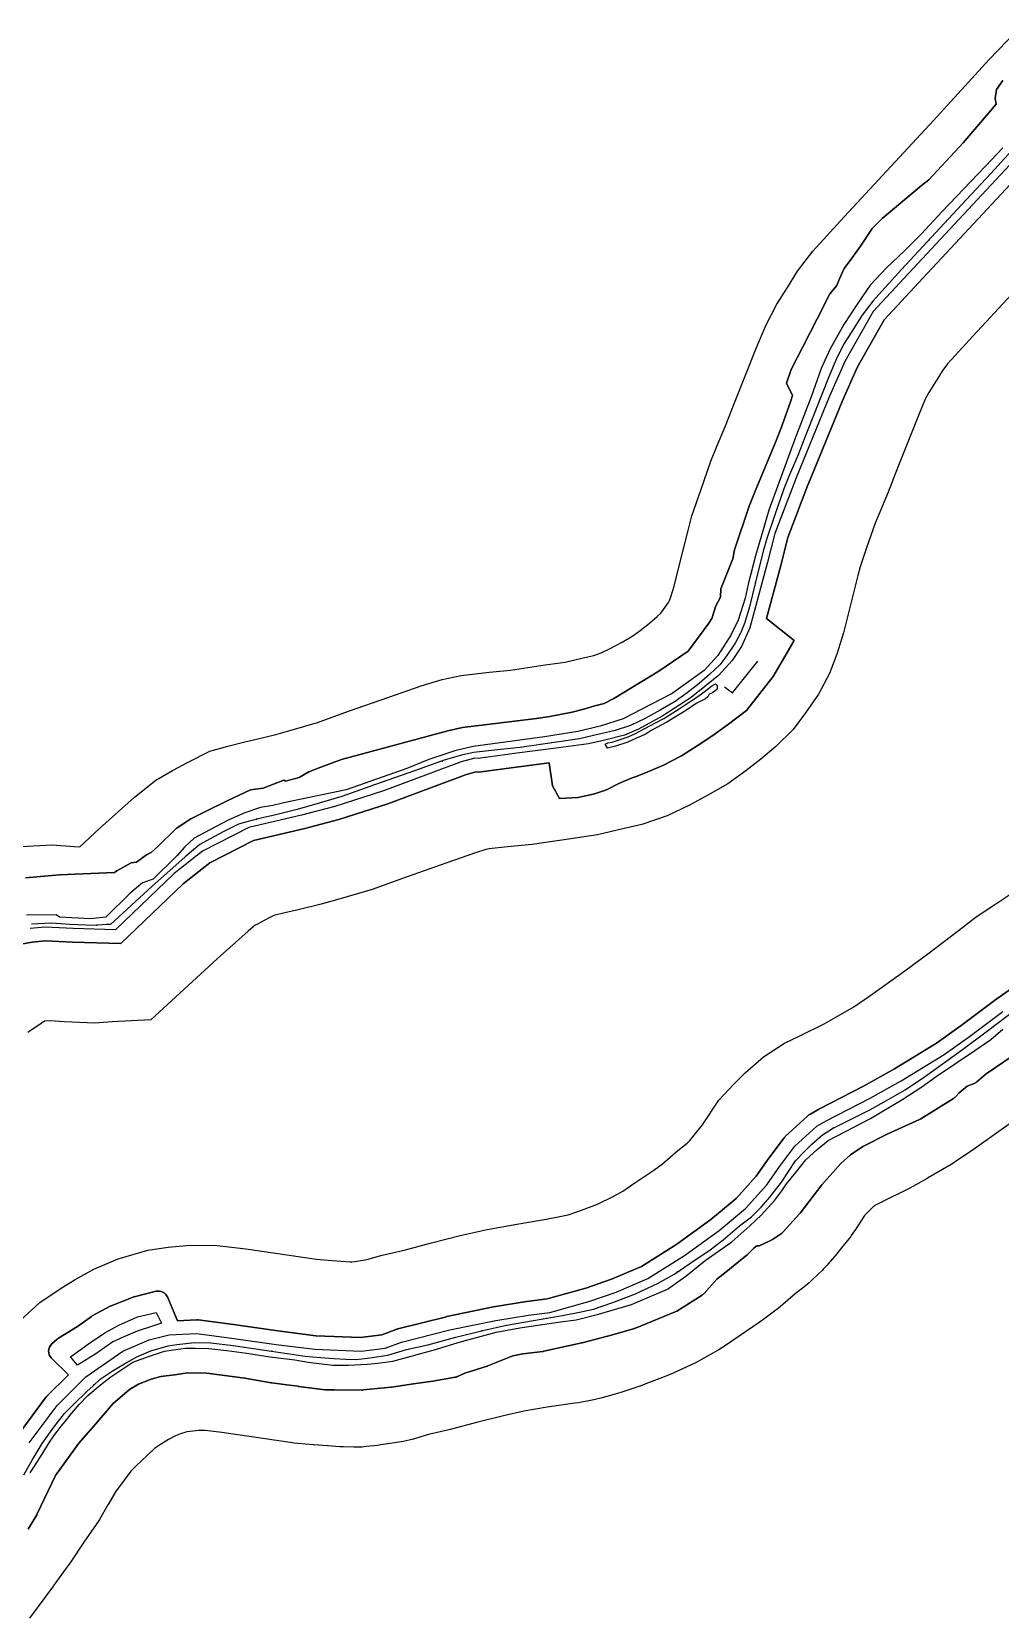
# Model space of a CAD drawing. Header units: inches. Extents: x 91426 to 118597, y 433843 to 446922.
# Drawn here: x 100322 to 100819, y 437361 to 438174 of the extents above; entities that cross this region are included whole.
import ezdxf

# ---------------------------------------------------------------- set-up
doc = ezdxf.new("R2010")
doc.units = ezdxf.units.IN
doc.header["$MEASUREMENT"] = 0
for name, color, linetype, true_color in [('As_waterkering_PWK', 7, 'Continuous', 0x8b0648), ('Beschermingszone_PWK', 7, 'Continuous', 0xde06d3), ('Kernzone_PWK', 7, 'Continuous', 0x33065f), ('Kruinlijnen_PWK', 7, 'Continuous', 0xda0676), ('Kunstwerken_PWK', 7, 'Continuous', 0x2f0602), ('Leggerbermen_PWK', 7, 'Continuous', 0xd60719), ('Referentiepunten_PWK', 7, 'Continuous', 0x7e0730)]:
    doc.layers.add(name, color=color, linetype=linetype, true_color=true_color)

msp = doc.modelspace()

# ---------------------------------------------------------------- linework, layer by layer
at = {"layer": 'As_waterkering_PWK'}
for points in [[(100842.7268, 438132.6628), (100814.284, 438101.7065), (100799.3093, 438085.5632)], [(100799.3093, 438085.5632), (100768.511, 438052.3616), (100753.6943, 438036.222), (100748.2704, 438029.0783), (100743.9047, 438021.9345), (100739.1422, 438014.5261), (100735.3057, 438007.1178), (100731.2047, 437997.3282), (100720.0922, 437969.4146), (100715.3297, 437957.1114), (100710.5672, 437945.9989), (100708.1859, 437940.0458), (100703.2911, 437926.1551), (100699.3223, 437914.5134), (100697.6025, 437908.0311), (100693.6338, 437892.1561), (100690.4588, 437879.4561), (100688.0775, 437871.5186), (100686.0654, 437866.3624)], [(100686.0654, 437866.3624), (100685.9609, 437866.0946), (100683.1827, 437860.8029), (100678.8171, 437854.5852), (100675.2452, 437849.8227), (100670.2181, 437844.9279), (100664.6619, 437840.1654), (100658.5764, 437835.4029), (100652.3587, 437830.9049), (100644.6858, 437826.5393), (100637.0128, 437822.306), (100629.4722, 437818.7341), (100621.667, 437816.0882), (100614.2586, 437814.3684), (100610.4771, 437813.5028)], [(100610.4771, 437813.5028), (100603.2784, 437811.8549), (100591.5044, 437810.1351), (100572.8513, 437807.357), (100561.2096, 437806.1663), (100549.0387, 437804.8434), (100542.821, 437803.5205), (100534.4866, 437801.007), (100518.7439, 437795.4507), (100498.2386, 437788.3069), (100481.4375, 437782.2215), (100466.8854, 437777.9882), (100457.8896, 437775.4746), (100447.5708, 437772.8288), (100440.8239, 437771.3736), (100433.4156, 437769.5215), (100428.3885, 437768.0663), (100420.9801, 437764.3621), (100413.9686, 437760.6579), (100408.677, 437757.6152), (100401.004, 437751.3975), (100383.9384, 437736.1839), (100362.7717, 437716.737), (100360.5227, 437716.6047), (100354.1727, 437716.2078), (100341.8695, 437716.737), (100332.4768, 437717.3985), (100322.2903, 437716.8693)], [(100396.7611, 437501.3239), (100398.3494, 437501.5357), (100405.8901, 437502.3294), (100414.2245, 437502.1971), (100425.7339, 437500.8742), (100462.6433, 437495.4502), (100470.4485, 437494.7888), (100477.46, 437494.2596), (100483.4132, 437493.8627), (100488.8371, 437493.7305), (100494.658, 437494.3919), (100504.9767, 437495.9794), (100514.634, 437498.7575), (100525.482, 437501.2711), (100539.9018, 437505.1076), (100553.7925, 437508.5471), (100565.831, 437511.3253), (100579.7217, 437513.7065), (100595.4757, 437516.4445), (100603.2809, 437518.032), (100610.5457, 437519.5274), (100619.9384, 437522.7024), (100632.1093, 437527.3326), (100643.6187, 437532.7566), (100652.2177, 437537.6514), (100659.8906, 437542.9431), (100670.3417, 437549.9545), (100677.0885, 437554.9816), (100685.4229, 437562.1254), (100691.5084, 437566.8879), (100696.5355, 437571.7827), (100700.9011, 437576.9421), (100706.9865, 437584.615), (100714.1303, 437595.4629), (100718.3636, 437599.9609), (100722.4647, 437604.0619), (100727.8886, 437608.8244), (100733.048, 437612.1317), (100738.472, 437614.7776), (100752.2304, 437621.6567), (100759.5064, 437625.7578), (100770.3544, 437631.9755), (100780.8054, 437638.987), (100799.7232, 437652.6131), (100811.894, 437661.6089), (100828.1659, 437673.9121)], [(100353.8328, 437480.191), (100357.4712, 437483.544), (100364.2181, 437488.0419), (100369.9067, 437491.4815), (100376.2567, 437495.0534), (100383.5327, 437498.0961), (100392.3963, 437500.7419), (100396.7611, 437501.3239)], [(100318.3128, 437434.596), (100322.6785, 437442.0043), (100327.7056, 437450.6033), (100333.791, 437458.9377), (100339.2149, 437465.9491), (100344.1098, 437470.9762), (100350.7243, 437477.3263), (100353.8328, 437480.191)]]:
    msp.add_lwpolyline(points, dxfattribs=at)
at = {"layer": 'Beschermingszone_PWK'}
for points in [[(100316.8766, 437756.642), (100332.8456, 437757.4716), (100344.1344, 437756.6766), (100346.987, 437756.5539), (100357.0969, 437765.8424), (100375.0892, 437781.882), (100385.9724, 437790.7011), (100394.6506, 437795.6911), (100402.6911, 437799.939), (100413.7624, 437805.4746), (100423.0002, 437808.1487), (100431.754, 437810.3372), (100438.3831, 437811.767), (100447.5388, 437814.1146), (100455.9164, 437816.4554), (100469.027, 437820.2694), (100484.8472, 437825.9995), (100505.5075, 437833.1973), (100522.0487, 437839.0354), (100532.8668, 437842.298), (100542.6991, 437844.3899), (100557.0135, 437845.9459), (100567.8676, 437847.0559), (100585.6675, 437849.707), (100595.9131, 437851.2035), (100605.2731, 437853.3462), (100610.6969, 437854.6053), (100614.4396, 437855.874), (100618.7722, 437857.9263), (100625.1329, 437861.4356), (100630.6815, 437864.5926), (100634.5193, 437867.3689), (100639.3073, 437871.116), (100643.2228, 437874.4722), (100645.1117, 437876.3114), (100646.4409, 437878.0836), (100648.965, 437881.6785), (100649.5084, 437882.7136), (100650.228, 437884.5575), (100651.8786, 437890.0595), (100654.8281, 437901.8575), (100658.8665, 437918.0111), (100661.015, 437926.1095), (100665.4968, 437939.256), (100670.737, 437954.1267), (100673.6092, 437961.3074), (100678.2837, 437972.2145), (100682.8583, 437984.0322), (100694.1733, 438012.4545), (100699.0395, 438024.0704), (100704.4831, 438034.5822), (100710.0111, 438043.1814), (100715.1918, 438051.6588), (100722.9655, 438061.8974), (100739.1149, 438079.4887), (100784.8936, 438128.8397), (100813.5206, 438159.9966), (100827.1696, 438174.3146)], [(100820.3899, 438149.2661), (100817.1783, 438144.7319), (100816.4818, 438140.0889), (100817.0053, 438137.2093), (100813.0807, 438132.507), (100800.113, 438117.4365), (100782.4554, 438098.394), (100778.6535, 438095.4186), (100758.4882, 438078.6439), (100753.3567, 438073.5123), (100747.4956, 438064.3545), (100743.0438, 438058.1904), (100739.0196, 438053.0165), (100736.6093, 438047.5931), (100735.2799, 438044.1959), (100731.7244, 438039.9632), (100725.3033, 438027.1209), (100717.9092, 438012.8609), (100711.9086, 438001.2234), (100709.5618, 437994.1828), (100712.5737, 437987.8562), (100711.6554, 437985.1778), (100707.0584, 437972.1749), (100703.6685, 437963.4395), (100693.7539, 437939.6444), (100690.384, 437931.1523), (100682.7566, 437908.6576), (100681.8983, 437904.194), (100675.7607, 437888.6696), (100675.5948, 437884.5216), (100673.2534, 437879.995), (100671.2394, 437873.4491), (100669.6158, 437871.1491), (100659.0331, 437856.8708), (100643.9633, 437846.4894), (100620.9257, 437832.5272), (100615.9932, 437829.9068), (100611.1937, 437828.8137), (100605.6076, 437826.9884), (100599.5518, 437825.4745), (100588.146, 437823.2279), (100581.2723, 437822.1969), (100543.3581, 437817.5905), (100535.7763, 437815.9262), (100481.321, 437801.2037), (100470.627, 437797.3974), (100464.58, 437794.9408), (100459.5509, 437792.091), (100457.6379, 437791.5692), (100452.5057, 437790.1844), (100451.6799, 437790.5972), (100441.0345, 437786.5029), (100434.5026, 437785.7297), (100423.2853, 437780.334), (100411.0978, 437774.3728), (100404.0417, 437770.9139), (100396.5204, 437765.8515), (100386.9729, 437756.6905), (100383.603, 437753.627), (100381.2, 437752.3454), (100376.1696, 437748.687), (100373.2966, 437748.3677), (100366.0216, 437744.2636), (100364.8583, 437743.3185), (100336.6407, 437742.0644), (100319.1511, 437740.573)], [(100317.7556, 437706.6966), (100322.6113, 437707.6677), (100329.4335, 437708.2558), (100343.3132, 437707.6132), (100367.9955, 437706.8607), (100400.0402, 437737.5), (100413.7807, 437748.3675), (100436.195, 437759.6992), (100438.2956, 437760.1765), (100462.4894, 437765.8927), (100479.8155, 437770.4593), (100505.021, 437778.5035), (100544.8223, 437793.3961), (100550.2205, 437794.8495), (100551.4731, 437794.7531), (100572.1798, 437797.4957), (100587.8465, 437799.5919), (100589.5045, 437787.738), (100593.1287, 437781.2286), (100602.5945, 437781.8597), (100611.0257, 437783.5745), (100617.2478, 437785.6486), (100623.5083, 437788.915), (100630.3253, 437791.8011), (100632.3931, 437792.6088), (100637.107, 437794.4502), (100646.1384, 437798.1774), (100655.557, 437803.181), (100664.1769, 437808.5507), (100671.2486, 437813.2653), (100679.7975, 437819.3323), (100688.9558, 437826.3441), (100702.5849, 437843.7418), (100713.3921, 437862.2477), (100699.2573, 437873.5507), (100706.5117, 437900.6481), (100710.1256, 437914.9748), (100720.3261, 437941.5208), (100722.4374, 437946.7556), (100738.0637, 437984.7397), (100745.6897, 438002.189), (100759.6538, 438026.6896), (100777.2225, 438045.5407), (100835.9326, 438108.6022)], [(100851.0221, 438067.79), (100805.2562, 438018.4528), (100792.1053, 438004.1277), (100789.6186, 438000.8526), (100786.2717, 437995.3759), (100782.4662, 437989.4561), (100780.6386, 437985.927), (100777.4939, 437978.4203), (100766.6345, 437951.1425), (100761.6371, 437938.2326), (100756.7646, 437926.8633), (100754.9971, 437922.4446), (100750.534, 437909.7791), (100747.2065, 437900.0184), (100746.0226, 437895.5562), (100738.684, 437866.2018), (100735.3894, 437855.2198), (100731.5264, 437845.3208), (100725.9549, 437834.7084), (100719.2874, 437825.2122), (100712.9121, 437816.7118), (100703.9623, 437807.9975), (100696.3551, 437801.4771), (100688.6479, 437795.4454), (100679.4552, 437788.7953), (100669.1269, 437782.9189), (100659.8137, 437777.7806), (100648.263, 437772.3092), (100635.3796, 437767.9419), (100625.4905, 437765.6463), (100612.4851, 437762.6691), (100598.8006, 437760.6703), (100579.0809, 437757.7333), (100566.4547, 437756.442), (100556.9632, 437755.4103), (100555.2638, 437755.0487), (100550.034, 437753.4715), (100535.2893, 437748.2674), (100514.9779, 437741.1912), (100496.9507, 437734.6617), (100480.5967, 437729.9042), (100470.8281, 437727.1747), (100459.0554, 437724.1561), (100452.1613, 437722.6691), (100446.6337, 437721.2872), (100443.8414, 437719.891), (100438.1162, 437716.8664), (100437.0577, 437716.2578), (100433.3976, 437713.2918), (100417.4902, 437699.1108), (100383.4856, 437667.869), (100363.5502, 437666.6964), (100354.6592, 437666.1407), (100339.0385, 437666.8125), (100332.0158, 437667.3071), (100329.0969, 437667.1555), (100329.0006, 437667.1256), (100327.2207, 437665.8906), (100320.4238, 437661.2515)], [(100316.4655, 437513.7486), (100326.472, 437522.9704), (100337.4021, 437530.257), (100344.7084, 437534.6749), (100354.2808, 437540.0593), (100366.6894, 437545.2484), (100381.8762, 437549.7817), (100392.4271, 437551.1885), (100403.6616, 437552.3711), (100417.4839, 437552.1517), (100432.225, 437550.4573), (100468.3946, 437545.1421), (100474.4411, 437544.6297), (100481.0045, 437544.1343), (100485.6867, 437543.8222), (100486.6135, 437543.7996), (100488.0312, 437543.9607), (100494.2202, 437544.9128), (100502.0708, 437547.1712), (100513.4079, 437549.7981), (100527.4641, 437553.5378), (100542.1612, 437557.1771), (100555.9774, 437560.3655), (100571.2169, 437562.9779), (100586.2104, 437565.5837), (100593.2578, 437567.0171), (100597.4502, 437567.8801), (100603.0375, 437569.7687), (100612.5336, 437573.3814), (100620.5595, 437577.1637), (100625.6074, 437580.0371), (100631.768, 437584.2858), (100641.4589, 437590.7873), (100645.8453, 437594.0556), (100653.7297, 437600.8136), (100658.5642, 437604.5972), (100659.9253, 437605.9224), (100662.2193, 437608.6335), (100666.4411, 437613.9566), (100674.753, 437626.5784), (100682.4727, 437634.7806), (100688.256, 437640.564), (100697.7315, 437648.8839), (100708.5131, 437655.7951), (100716.3305, 437659.6085), (100728.7603, 437665.8234), (100734.7988, 437669.227), (100743.9616, 437674.4788), (100752.2581, 437680.0448), (100770.2509, 437693.0047), (100781.9556, 437701.656), (100797.7621, 437713.6072), (100806.7591, 437720.5877), (100816.3318, 437726.8648), (100825.6118, 437733.0515)], [(100320.4682, 437406.6595), (100324.9661, 437414.0678), (100325.0223, 437414.1627), (100325.1766, 437414.4513), (100325.2109, 437414.5223), (100334.5389, 437434.2145), (100346.5779, 437450.8644), (100351.4418, 437456.4962), (100355.032, 437460.5413), (100355.0517, 437460.5636), (100355.0987, 437460.6179), (100363.9706, 437471.0326), (100372.4802, 437478.309), (100377.0695, 437481.0626), (100383.6357, 437483.6891), (100388.6535, 437484.8917), (100395.6885, 437485.7525), (100395.7338, 437485.7583), (100395.8415, 437485.7736), (100402.3276, 437486.7716), (100412.2025, 437486.7114), (100431.6152, 437484.1863), (100445.2473, 437481.6959), (100445.4933, 437481.6573), (100445.5468, 437481.6505), (100453.1888, 437480.7281), (100459.1111, 437479.9386), (100459.1193, 437479.9375), (100459.1517, 437479.9333), (100472.9101, 437478.2135), (100473.2033, 437478.1856), (100473.5303, 437478.1749), (100477.7402, 437478.1749), (100491.8722, 437478.0428), (100491.9189, 437478.0426), (100492.2459, 437478.0533), (100492.4255, 437478.0683), (100506.713, 437479.5235), (100506.859, 437479.5406), (100506.9194, 437479.5489), (100518.1866, 437481.1722), (100518.2012, 437481.1743), (100528.0598, 437482.6244), (100528.1686, 437482.6417), (100539.545, 437484.572), (100539.6841, 437484.5976), (100540.0027, 437484.6719), (100540.3158, 437484.7668), (100540.622, 437484.8821), (100540.8267, 437484.9723), (100544.5363, 437486.7071), (100555.9935, 437490.3117), (100556.1002, 437490.3465), (100556.3499, 437490.4388), (100569.1737, 437495.5683), (100574.2122, 437496.6229), (100584.5286, 437497.818), (100584.6058, 437497.8276), (100584.9287, 437497.8809), (100585.0484, 437497.9062), (100604.4953, 437502.2718), (100604.6243, 437502.3026), (100617.7212, 437505.6099), (100617.7911, 437505.6281), (100617.8952, 437505.6572), (100631.5213, 437509.626), (100631.7303, 437509.6918), (100632.0146, 437509.7981), (100652.4252, 437518.1394), (100652.4471, 437518.1484), (100652.7451, 437518.2834), (100653.0337, 437518.4377), (100653.2069, 437518.5424), (100666.1715, 437526.7445), (100666.2762, 437526.8126), (100666.5421, 437527.0031), (100666.795, 437527.2107), (100667.0338, 437527.4344), (100667.1829, 437527.59), (100673.805, 437534.8092), (100676.8115, 437537.2145), (100676.8363, 437537.2345), (100689.404, 437547.4209), (100689.5524, 437547.546), (100689.7912, 437547.7697), (100689.8725, 437547.8529), (100692.516, 437550.6223), (100693.9078, 437551.8697), (100694.1932, 437551.8615), (100694.5202, 437551.8722), (100694.8458, 437551.9043), (100695.1687, 437551.9576), (100695.4873, 437552.0319), (100695.8004, 437552.1268), (100696.1066, 437552.2421), (100696.3384, 437552.3451), (100701.6301, 437554.8586), (100701.6963, 437554.8906), (100701.9849, 437555.0449), (100702.2628, 437555.2177), (100702.267, 437555.2205), (100706.8564, 437558.2939), (100707.1181, 437558.4816), (100707.371, 437558.6892), (100707.6098, 437558.9129), (100707.7771, 437559.0884), (100716.1523, 437568.3182), (100716.2087, 437568.3815), (100716.4163, 437568.6344), (100716.4193, 437568.6383), (100727.5573, 437583.1832), (100737.3081, 437594.217), (100742.2588, 437598.6847), (100748.5761, 437602.9367), (100761.4287, 437609.3631), (100777.743, 437616.7309), (100777.8965, 437616.8033), (100778.1851, 437616.9576), (100778.3261, 437617.0421), (100795.1271, 437627.4931), (100795.264, 437627.5814), (100795.5299, 437627.7719), (100795.7828, 437627.9795), (100796.0216, 437628.2032), (100796.1271, 437628.3119), (100798.0409, 437630.3452), (100802.086, 437633.7344), (100805.6958, 437635.1565), (100805.7766, 437635.1891), (100806.0746, 437635.3241), (100806.3632, 437635.4784), (100806.6411, 437635.6512), (100806.907, 437635.8417), (100807.0839, 437635.984), (100811.9257, 437640.0613), (100825.7492, 437649.5813)], [(100826.0236, 437616.0989), (100807.1059, 437602.4728), (100805.876, 437601.6177), (100795.4249, 437594.6062), (100795.355, 437594.5594), (100792.8544, 437593.0044), (100792.7319, 437592.9339), (100781.8839, 437586.7162), (100781.602, 437586.556), (100774.3259, 437582.4549), (100772.355, 437581.4075), (100758.5966, 437574.5283), (100758.375, 437574.4183), (100758.2011, 437574.333), (100755.1295, 437572.8347), (100755.0301, 437572.7709), (100753.2525, 437571.2101), (100750.6654, 437568.6231), (100749.5699, 437567.459), (100744.5692, 437559.8654), (100744.4027, 437559.6143), (100742.6874, 437557.2207), (100742.2439, 437556.6522), (100736.1585, 437548.9793), (100735.2535, 437547.8747), (100730.8878, 437542.7153), (100730.3682, 437542.1121), (100728.3553, 437539.9629), (100727.9282, 437539.5415), (100722.9011, 437534.6467), (100721.1789, 437533.0551), (100719.2422, 437531.4502), (100713.9468, 437527.3059), (100706.3742, 437520.8151), (100704.4828, 437519.2807), (100703.9752, 437518.8969), (100697.2283, 437513.8698), (100695.4122, 437512.5852), (100685.2009, 437505.7346), (100677.7656, 437500.6068), (100677.2183, 437500.2352), (100674.7177, 437498.6802), (100674.4791, 437498.5435), (100665.8801, 437493.6487), (100663.5217, 437492.3973), (100662.8021, 437492.0503), (100651.2927, 437486.6264), (100649.33, 437485.758), (100648.1101, 437485.2734), (100635.9392, 437480.6432), (100634.4032, 437480.0905), (100634.3487, 437480.0721), (100624.956, 437476.8971), (100622.8128, 437476.2317), (100614.8753, 437473.9827), (100614.255, 437473.8118), (100611.3872, 437473.1431), (100610.7229, 437473.0161), (100602.7854, 437471.5609), (100600.9794, 437471.2676), (100586.6792, 437469.2428), (100574.6993, 437467.1891), (100564.2606, 437464.7802), (100551.0957, 437461.5203), (100537.052, 437457.7839), (100535.6397, 437457.4325), (100525.941, 437455.1853), (100517.4174, 437452.7333), (100516.6236, 437452.5128), (100513.7558, 437451.8441), (100511.8193, 437451.5027), (100501.5005, 437449.9152), (100500.5316, 437449.7769), (100499.7389, 437449.6797), (100493.9181, 437449.0182), (100491.7803, 437448.8268), (100488.8371, 437448.7305), (100487.7399, 437448.7438), (100482.3159, 437448.8761), (100480.47, 437448.9591), (100480.4198, 437448.9624), (100474.4667, 437449.3593), (100474.0734, 437449.3872), (100467.0619, 437449.9164), (100466.6486, 437449.9495), (100458.8434, 437450.611), (100456.7696, 437450.8352), (100456.1007, 437450.9284), (100419.8918, 437456.2494), (100411.291, 437457.238), (100407.8957, 437457.2919), (100403.6796, 437456.8481), (100401.8644, 437456.6061), (100398.6917, 437455.659), (100396.035, 437454.548), (100392.5851, 437452.6075), (100388.3526, 437450.0483), (100385.3705, 437448.0602), (100381.5573, 437444.5461), (100375.8213, 437439.0396), (100373.2418, 437436.3903), (100369.766, 437431.8972), (100365.3986, 437425.9158), (100361.5268, 437419.293), (100361.4477, 437419.1582), (100357.0821, 437411.7498), (100355.729, 437409.5953), (100355.4256, 437409.1472), (100349.166, 437400.0185), (100342.3762, 437389.9644), (100341.4573, 437388.6546), (100333.6521, 437377.939), (100333.4842, 437377.71), (100321.1811, 437361.0413)]]:
    msp.add_lwpolyline(points, dxfattribs=at)
msp.add_lwpolyline([(100847.0793, 437699.655), (100816.2505, 437677.7294), (100799.1368, 437664.9642), (100786.4676, 437655.8148), (100764.8465, 437642.6598), (100749.0569, 437633.7862), (100726.45, 437622.1524), (100721.3834, 437619.3376, 0.05890948), (100720.4311, 437618.6508), (100708.877, 437608.0483, 0.04571812), (100708.2638, 437607.3726), (100700.3995, 437596.9318), (100693.9617, 437587.6616), (100683.6133, 437576.191), (100670.6819, 437565.4147), (100653.2046, 437552.7276), (100635.0874, 437541.3724), (100619.6873, 437534.8084), (100606.6174, 437530.3237), (100586.6857, 437524.702), (100576.3301, 437523.4389, 0.01062907), (100576.1197, 437523.4087), (100559.1386, 437520.6009), (100535.2798, 437515.6692, 0.01060326), (100535.0731, 437515.6219), (100510.188, 437509.3674, 0.02715214), (100509.6697, 437509.2067), (100501.9055, 437506.3301), (100490.9848, 437504.921), (100468.1376, 437505.8823), (100448.6368, 437508.3524), (100425.8308, 437511.5838), (100407.7603, 437513.9931, 0.04596002), (100406.8438, 437514.0305), (100397.1573, 437513.5345), (100391.9522, 437525.7565, 0.36920377), (100386.1318, 437528.6462), (100374.9695, 437525.8372, 0.03228599), (100374.3554, 437525.6398), (100363.1802, 437521.2327, 0.02971766), (100362.6417, 437520.9824), (100353.46, 437516.0322, 0.0295673), (100352.9574, 437515.7216), (100345.7981, 437510.6888), (100336.1321, 437504.6641, 0.04402739), (100335.43, 437504.1355), (100332.6826, 437501.6601, 0.43264961), (100332.5313, 437494.373), (100341.2883, 437485.798), (100330.3748, 437475.0793, 0.03857458), (100329.8684, 437474.4988), (100315.423, 437455.1044, 0.02745223)], format="xyb", dxfattribs=at)
at = {"layer": 'Kernzone_PWK'}
for points in [[(100319.1511, 437740.573), (100336.6407, 437742.0644), (100364.8583, 437743.3185), (100366.0216, 437744.2636), (100373.2966, 437748.3677), (100376.1696, 437748.687), (100381.2, 437752.3454), (100383.603, 437753.627), (100386.9729, 437756.6905), (100396.5204, 437765.8515), (100404.0417, 437770.9139), (100411.0978, 437774.3728), (100423.2853, 437780.334), (100434.5026, 437785.7297), (100441.0345, 437786.5029), (100451.6799, 437790.5972), (100452.5057, 437790.1844), (100452.1288, 437790.0588), (100452.3942, 437790.1391), (100459.5509, 437792.091), (100464.58, 437794.9408), (100470.627, 437797.3974), (100481.321, 437801.2037), (100535.7763, 437815.9262), (100543.3581, 437817.5905), (100581.2723, 437822.1969), (100588.146, 437823.2279), (100599.5518, 437825.4745), (100605.6076, 437826.9884), (100611.1937, 437828.8137), (100615.9932, 437829.9068), (100620.9257, 437832.5272), (100643.9633, 437846.4894), (100659.0331, 437856.8708), (100669.6158, 437871.1491), (100671.2394, 437873.4491), (100673.2534, 437879.995), (100675.5948, 437884.5216), (100675.7607, 437888.6696), (100681.8983, 437904.194), (100682.7566, 437908.6576), (100690.384, 437931.1523), (100693.7539, 437939.6444), (100703.6685, 437963.4395), (100707.0584, 437972.1749), (100711.6554, 437985.1778), (100712.5737, 437987.8562), (100709.5618, 437994.1828), (100711.9086, 438001.2234), (100717.9092, 438012.8609), (100725.3033, 438027.1209), (100731.7244, 438039.9632), (100735.2799, 438044.1959), (100736.6093, 438047.5931), (100739.0196, 438053.0165), (100743.0438, 438058.1904), (100747.4956, 438064.3545), (100753.3567, 438073.5123), (100758.4882, 438078.6439), (100778.6535, 438095.4186), (100782.4554, 438098.394), (100800.113, 438117.4365), (100813.0807, 438132.507), (100817.0053, 438137.2093), (100816.4818, 438140.0889), (100817.1783, 438144.7319), (100820.3899, 438149.2661)], [(100835.9326, 438108.6022), (100777.2225, 438045.5407), (100759.6538, 438026.6896), (100745.6897, 438002.189), (100738.0637, 437984.7397), (100722.4374, 437946.7556), (100720.3261, 437941.5208), (100710.1256, 437914.9748), (100706.5117, 437900.6481), (100699.2573, 437873.5507), (100713.3921, 437862.2477), (100702.5849, 437843.7418), (100688.9558, 437826.3441), (100679.7975, 437819.3323), (100671.2486, 437813.2653), (100664.1769, 437808.5507), (100655.557, 437803.181), (100646.1384, 437798.1774), (100637.107, 437794.4502), (100632.3931, 437792.6088), (100630.3253, 437791.8011), (100623.5083, 437788.915), (100617.2478, 437785.6486), (100611.0257, 437783.5745), (100602.5945, 437781.8597), (100593.1287, 437781.2286), (100589.5045, 437787.738), (100587.8465, 437799.5919), (100572.1798, 437797.4957), (100551.4731, 437794.7531), (100550.2205, 437794.8495), (100544.8223, 437793.3961), (100505.021, 437778.5035), (100479.8155, 437770.4593), (100462.4894, 437765.8927), (100438.2956, 437760.1765), (100436.195, 437759.6992), (100413.7807, 437748.3675), (100400.0402, 437737.5), (100367.9955, 437706.8607), (100343.3132, 437707.6132), (100329.4335, 437708.2558), (100322.6113, 437707.6677), (100317.7556, 437706.6966)], [(100825.7492, 437649.5813), (100811.9257, 437640.0613), (100807.0839, 437635.984), (100806.907, 437635.8417), (100806.6411, 437635.6512), (100806.3632, 437635.4784), (100806.0746, 437635.3241), (100805.7766, 437635.1891), (100805.6958, 437635.1565), (100802.086, 437633.7344), (100798.0409, 437630.3452), (100796.1271, 437628.3119), (100796.0216, 437628.2032), (100795.7828, 437627.9795), (100795.5299, 437627.7719), (100795.264, 437627.5814), (100795.1271, 437627.4931), (100778.3261, 437617.0421), (100778.1851, 437616.9576), (100777.8965, 437616.8033), (100777.743, 437616.7309), (100761.4287, 437609.3631), (100748.5761, 437602.9367), (100742.2588, 437598.6847), (100737.3081, 437594.217), (100727.5573, 437583.1832), (100716.4193, 437568.6383), (100716.4163, 437568.6344), (100716.2087, 437568.3815), (100716.1523, 437568.3182), (100707.7771, 437559.0884), (100707.6098, 437558.9129), (100707.371, 437558.6892), (100707.1181, 437558.4816), (100706.8564, 437558.2939), (100702.267, 437555.2205), (100702.2628, 437555.2177), (100701.9849, 437555.0449), (100701.6963, 437554.8906), (100701.6301, 437554.8586), (100696.3384, 437552.3451), (100696.1066, 437552.2421), (100695.8004, 437552.1268), (100695.4873, 437552.0319), (100695.1687, 437551.9576), (100694.8458, 437551.9043), (100694.5202, 437551.8722), (100694.1932, 437551.8615), (100693.9078, 437551.8697), (100692.516, 437550.6223), (100689.8725, 437547.8529), (100689.7912, 437547.7697), (100689.5524, 437547.546), (100689.404, 437547.4209), (100676.8363, 437537.2345), (100676.8115, 437537.2145), (100673.805, 437534.8092), (100667.1829, 437527.59), (100667.0338, 437527.4344), (100666.795, 437527.2107), (100666.5421, 437527.0031), (100666.2762, 437526.8126), (100666.1715, 437526.7445), (100653.2069, 437518.5424), (100653.0337, 437518.4377), (100652.7451, 437518.2834), (100652.4471, 437518.1484), (100652.4252, 437518.1394), (100632.0146, 437509.7981), (100631.7303, 437509.6918), (100631.5213, 437509.626), (100617.8952, 437505.6572), (100617.7911, 437505.6281), (100617.7212, 437505.6099), (100604.6243, 437502.3026), (100604.4953, 437502.2718), (100585.0484, 437497.9062), (100584.9287, 437497.8809), (100584.6058, 437497.8276), (100584.5286, 437497.818), (100574.2122, 437496.6229), (100569.1737, 437495.5683), (100556.3499, 437490.4388), (100556.1002, 437490.3465), (100555.9935, 437490.3117), (100544.5363, 437486.7071), (100540.8267, 437484.9723), (100540.622, 437484.8821), (100540.3158, 437484.7668), (100540.0027, 437484.6719), (100539.6841, 437484.5976), (100539.545, 437484.572), (100528.1686, 437482.6417), (100528.0598, 437482.6244), (100518.2012, 437481.1743), (100518.1866, 437481.1722), (100506.9194, 437479.5489), (100506.859, 437479.5406), (100506.713, 437479.5235), (100492.4255, 437478.0683), (100492.2459, 437478.0533), (100491.9189, 437478.0426), (100491.8722, 437478.0428), (100477.7402, 437478.1749), (100473.5303, 437478.1749), (100473.2033, 437478.1856), (100472.9101, 437478.2135), (100459.1517, 437479.9333), (100459.1193, 437479.9375), (100459.1111, 437479.9386), (100453.1888, 437480.7281), (100445.5468, 437481.6505), (100445.4933, 437481.6573), (100445.2473, 437481.6959), (100431.6152, 437484.1863), (100412.2025, 437486.7114), (100402.3276, 437486.7716), (100395.8415, 437485.7736), (100395.7338, 437485.7583), (100395.6885, 437485.7525), (100388.6535, 437484.8917), (100383.6357, 437483.6891), (100377.0695, 437481.0626), (100372.4802, 437478.309), (100363.9706, 437471.0326), (100355.0987, 437460.6179), (100355.0517, 437460.5636), (100355.032, 437460.5413), (100351.4418, 437456.4962), (100346.5779, 437450.8644), (100334.5389, 437434.2145), (100325.2109, 437414.5223), (100325.1766, 437414.4513), (100325.0223, 437414.1627), (100324.9661, 437414.0678), (100320.4682, 437406.6595)]]:
    msp.add_lwpolyline(points, dxfattribs=at)
msp.add_lwpolyline([(100315.423, 437455.1044), (100329.8684, 437474.4988, -0.03857458), (100330.3748, 437475.0793), (100341.2883, 437485.798), (100332.5313, 437494.373, -0.43264961), (100332.6826, 437501.6601), (100335.43, 437504.1355, -0.04402738), (100336.1321, 437504.6641), (100345.7981, 437510.6888), (100352.9574, 437515.7216, -0.02956729), (100353.46, 437516.0322), (100362.6417, 437520.9824, -0.02971765), (100363.1802, 437521.2327), (100374.3554, 437525.6398, -0.032286), (100374.9695, 437525.8372), (100386.1318, 437528.6462, -0.36920377), (100391.9522, 437525.7565), (100397.1573, 437513.5345), (100406.8438, 437514.0305, -0.04596001), (100407.7603, 437513.9931), (100425.8308, 437511.5838), (100448.6368, 437508.3524), (100468.1376, 437505.8823), (100490.9848, 437504.921), (100501.9055, 437506.3301), (100509.6697, 437509.2067, -0.02715213), (100510.188, 437509.3674), (100535.0731, 437515.6219, -0.01060328), (100535.2798, 437515.6692), (100559.1386, 437520.6009), (100576.1197, 437523.4087, -0.01062908), (100576.3301, 437523.4389), (100586.6857, 437524.702), (100606.6174, 437530.3237), (100619.6873, 437534.8084), (100635.0874, 437541.3724), (100653.2046, 437552.7276), (100670.6819, 437565.4147), (100683.6133, 437576.191), (100693.9617, 437587.6616), (100700.3995, 437596.9318), (100708.2638, 437607.3726, -0.04571812), (100708.877, 437608.0483), (100720.4311, 437618.6508, -0.05890948), (100721.3834, 437619.3376), (100726.45, 437622.1524), (100749.0569, 437633.7862), (100764.8465, 437642.6598), (100786.4676, 437655.8148), (100799.1368, 437664.9642), (100816.2505, 437677.7294), (100847.0793, 437699.655, -0.02217485)], format="xyb", dxfattribs=at)
at = {"layer": 'Kruinlijnen_PWK'}
for points in [[(100820.4834, 438114.7377), (100811.6199, 438105.3449), (100789.1585, 438082.0624), (100778.7075, 438070.6852), (100770.1085, 438062.0863), (100760.8481, 438053.355), (100752.3814, 438044.3592), (100746.1354, 438035.2302), (100738.8593, 438024.25), (100731.8478, 438011.6822), (100727.3499, 438001.7603), (100722.1905, 437987.0759), (100713.7238, 437965.3801), (100700.4946, 437928.9998), (100698.2457, 437921.3268), (100693.6155, 437905.5841), (100689.9113, 437891.1643), (100688.3521, 437884.0213), (100684.7802, 437872.6442), (100680.9437, 437864.9713), (100674.3291, 437854.5202), (100667.3177, 437846.8473), (100650.9135, 437835.0733), (100639.9332, 437829.3848), (100625.6457, 437822.1087), (100613.8717, 437818.4045), (100602.4663, 437815.6256), (100585.4007, 437812.8475), (100548.7558, 437807.9527), (100539.3631, 437805.7037), (100526.0016, 437801.2058), (100514.7568, 437796.7079), (100483.6682, 437785.7276), (100451.6535, 437778.9807), (100445.9933, 437777.6586), (100439.6433, 437776.6003), (100431.7057, 437773.9544), (100423.1068, 437770.118), (100410.8036, 437763.6357), (100405.6442, 437760.8575), (100400.7494, 437756.3596), (100397.017, 437752.1255), (100384.5815, 437739.9546), (100379.1575, 437738.1025), (100372.9398, 437732.8108), (100360.3721, 437720.3754), (100352.5669, 437719.5817), (100336.5595, 437720.3754), (100334.8398, 437721.6983), (100319.6262, 437721.4337)], [(100830.8012, 438113.3635), (100772.1004, 438050.3119), (100753.9764, 438030.8649), (100739.4243, 438005.3326), (100731.6191, 437987.4732), (100714.4211, 437945.6689), (100703.4409, 437917.0939), (100699.7367, 437902.4095), (100690.7408, 437868.8073), (100686.3752, 437859.15), (100681.6127, 437852.0063), (100674.584, 437844.3453), (100660.5611, 437833.1005), (100646.1413, 437823.5754), (100633.5735, 437816.8286), (100626.4298, 437813.6535), (100616.3756, 437811.14), (100607.8629, 437809.2509), (100590.0416, 437806.9481), (100571.2561, 437804.4345), (100551.28, 437801.7887), (100549.5602, 437801.921), (100542.681, 437800.0689), (100502.7289, 437785.1199), (100477.858, 437777.1824), (100460.7923, 437772.6845), (100436.7152, 437766.9959), (100433.8048, 437766.3345), (100409.9922, 437754.2959), (100395.4401, 437742.7865), (100365.2776, 437713.9469), (100343.5817, 437714.6083), (100329.2942, 437715.2698), (100321.6212, 437714.6083)]]:
    msp.add_lwpolyline(points, dxfattribs=at)
for points in [[(100321.1025, 437451.0111, 0), (100335.39, 437470.1935, 0), (100350.2067, 437484.7456, 0), (100369.1244, 437497.9748, 0), (100382.6182, 437503.7956, 0), (100392.937, 437506.3092, 0), (100407.0178, 437507.0302, 0), (100424.8772, 437504.649, 0), (100447.7059, 437501.4144, 0), (100467.5496, 437498.9008, 0), (100491.2878, 437497.9021, 0), (100503.5909, 437499.4896, 0), (100511.9997, 437502.605, 0), (100536.7383, 437508.8227, 0), (100560.4186, 437513.7175, 0), (100577.2197, 437516.4956, 0), (100588.0676, 437517.8186, 0), (100608.7051, 437523.6394, 0), (100622.1989, 437528.2696, 0), (100638.3385, 437535.1488, 0), (100657.124, 437546.9228, 0), (100674.9834, 437559.8874, 0), (100688.4772, 437571.1322, 0), (100699.4574, 437583.3031, 0), (100706.072, 437592.8281, 0), (100713.7449, 437603.0146, 0), (100724.9897, 437613.3333, 0), (100729.7522, 437615.9792, 0), (100752.3742, 437627.6209, 0), (100768.3815, 437636.6167, 0), (100790.342, 437649.9782, 0), (100803.2788, 437659.3209, 0), (100820.3722, 437672.0709, 0)], [(100321.635, 437435.6292, 0), (100326.7944, 437443.8313, 0), (100331.8215, 437451.7688, 0), (100334.2027, 437455.2084, 0), (100335.3934, 437456.7959, 0), (100337.51, 437459.574, 0), (100339.4944, 437461.823, 0), (100342.8017, 437465.924, 0), (100346.7202, 437470.6068, 0), (100351.1361, 437475.3168, 0), (100358.5445, 437481.4022, 0), (100362.9101, 437484.8418, 0), (100374.2872, 437492.2501, 0), (100382.8359, 437495.4776, 0), (100390.5088, 437497.9912, 0), (100395.057, 437498.6001, 0), (100401.2748, 437499.5262, 0), (100406.3018, 437499.5262, 0), (100413.181, 437499.3939, 0), (100422.4415, 437498.3355, 0), (100432.6279, 437496.8803, 0), (100444.5342, 437495.0283, 0), (100457.3665, 437493.4407, 0), (100464.1134, 437492.2501, 0), (100476.8134, 437490.7949, 0), (100484.8833, 437490.7949, 0), (100494.4083, 437491.3241, 0), (100499.8322, 437491.8532, 0), (100507.5052, 437492.9116, 0), (100529.4656, 437498.8647, 0), (100541.1073, 437502.4366, 0), (100560.5542, 437507.7283, 0), (100572.7251, 437509.8449, 0), (100593.4949, 437513.02, 0), (100601.697, 437514.0783, 0), (100613.0741, 437516.8564, 0), (100630.0075, 437521.8835, 0), (100648.5284, 437529.821, 0), (100657.7888, 437536.4356, 0), (100667.7107, 437544.3731, 0), (100681.4691, 437554.0305, 0), (100690.7295, 437562.2326, 0), (100696.5503, 437567.6565, 0), (100703.5618, 437575.3295, 0), (100707.1337, 437580.2243, 0), (100709.515, 437583.7961, 0), (100714.2775, 437589.617, 0), (100719.4369, 437596.0993, 0), (100725.2577, 437601.391, 0), (100730.9462, 437606.0212, 0), (100752.5098, 437617.266, 0), (100769.1786, 437627.1879, 0), (100778.8359, 437633.5379, 0), (100786.2443, 437638.6973, 0), (100806.0881, 437652.0588, 0), (100814.2902, 437657.7473, 0), (100820.3756, 437663.039, 0)]]:
    msp.add_polyline3d(points, dxfattribs=at)
at = {"layer": 'Kunstwerken_PWK'}
msp.add_lwpolyline([(100677.7781, 437838.4752), (100681.7443, 437835.3905), (100694.8388, 437851.6327)], dxfattribs=at)
at = {"layer": 'Leggerbermen_PWK'}
for points in [[(100617.7359, 437806.9971), (100616.4485, 437809.0533), (100617.7714, 437809.7148), (100620.1526, 437810.1117), (100623.5922, 437811.3023), (100627.8256, 437812.7575), (100631.3974, 437814.2127), (100642.3777, 437820.0336), (100646.611, 437822.2825), (100654.4162, 437827.1773), (100659.0465, 437830.3523), (100663.9413, 437833.5273), (100666.5871, 437835.3794), (100669.4975, 437837.6284), (100671.2173, 437839.0836), (100673.0694, 437840.0096), (100673.8632, 437839.2159), (100673.9954, 437837.2315), (100672.8048, 437836.3055), (100671.4819, 437835.5117), (100669.8944, 437834.718), (100669.1006, 437833.395), (100667.91, 437832.3367), (100663.1475, 437829.9555), (100658.1204, 437826.5159), (100648.0662, 437820.4304), (100639.9964, 437816.0648), (100636.9537, 437814.0804), (100632.8527, 437812.3606), (100628.1132, 437810.0969), (100621.779, 437808.0753)], [(100342.2307, 437495.0855), (100351.4912, 437501.7001), (100359.8256, 437507.3886), (100367.1016, 437511.3574), (100376.6266, 437515.5907), (100386.284, 437517.7074), (100388.9298, 437512.2834), (100384.2996, 437510.6959), (100376.4943, 437508.1824), (100369.2183, 437505.1397), (100363.9266, 437502.7584), (100355.1953, 437496.5407), (100345.9349, 437490.8521)]]:
    msp.add_lwpolyline(points, close=True, dxfattribs=at)
at = {"layer": 'Referentiepunten_PWK'}
for p in [(100782.6905, 438067.6476), (100726.754, 437986.1484), (100693.5936, 437891.9951), (100631.0127, 437819.4638), (100532.964, 437800.4696), (100437.6648, 437770.5838), (100355.8338, 437716.3116), (100815.4107, 437664.2679), (100733.5278, 437612.3657), (100653.558, 437538.5758), (100553.222, 437508.4058), (100445.5114, 437497.9678), (100354.3123, 437480.6329)]:
    msp.add_point(p, dxfattribs=at)

doc.saveas('drawing.dxf')
